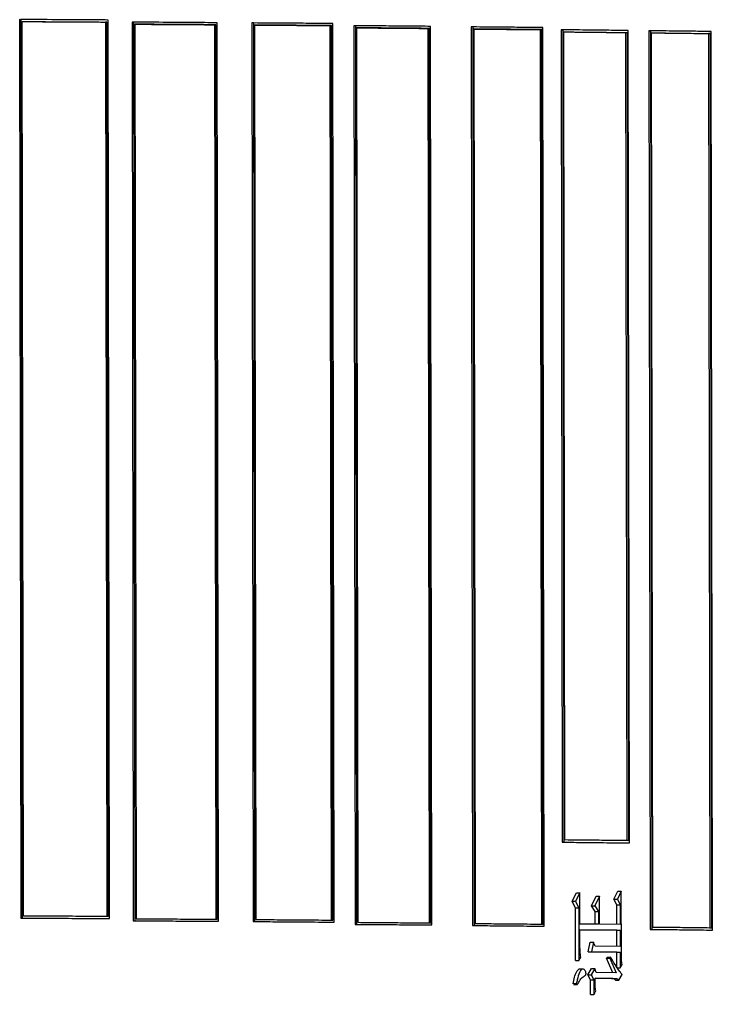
# Model space of a CAD drawing. Header units: millimetres. Extents: x 1726 to 4771, y 590 to 2743.
# Drawn here: x 3164.48 to 3181.56, y 943.93 to 967.94 of the extents above; entities that cross this region are included whole.
import ezdxf

# ---------------------------------------------------------------- set-up
doc = ezdxf.new("R2010")
doc.units = ezdxf.units.MM

msp = doc.modelspace()

# ---------------------------------------------------------------- linework, layer by layer
at = {"color": 7, "linetype": 'Continuous', "lineweight": 25}
for p, q in [((3164.481, 967.94), (3164.513, 967.941)), ((3164.481, 967.94), (3164.513, 945.808)), ((3166.635, 967.928), (3164.481, 967.94)), ((3164.513, 967.941), (3164.545, 945.808)), ((3164.58, 945.858), (3164.548, 967.89)), ((3166.602, 967.878), (3166.634, 945.846)), ((3166.635, 967.878), (3166.602, 967.878)), ((3166.635, 967.878), (3166.667, 945.846)), ((3166.701, 945.796), (3166.669, 967.928)), ((3169.317, 967.861), (3167.254, 967.874)), ((3167.254, 967.874), (3167.286, 945.742)), ((3167.288, 967.874), (3167.254, 967.874)), ((3167.288, 967.874), (3167.32, 945.742)), ((3167.321, 967.824), (3167.353, 945.792)), ((3169.285, 967.811), (3169.316, 945.779)), ((3169.285, 967.811), (3169.32, 967.811)), ((3169.351, 945.779), (3169.32, 967.811)), ((3169.384, 945.729), (3169.352, 967.861)), ((3170.29, 967.854), (3170.207, 967.855)), ((3170.207, 967.855), (3170.239, 945.722)), ((3170.243, 967.855), (3170.207, 967.855)), ((3170.243, 967.855), (3170.274, 945.723)), ((3170.274, 967.805), (3170.306, 945.773)), ((3172.131, 967.79), (3172.168, 967.791)), ((3172.2, 945.759), (3172.168, 967.791)), ((3172.231, 945.708), (3172.199, 967.841)), ((3172.131, 967.79), (3172.163, 945.758)), ((3172.839, 967.785), (3172.72, 967.786)), ((3172.72, 967.786), (3172.752, 945.654)), ((3172.757, 967.786), (3172.72, 967.786)), ((3172.757, 967.786), (3172.789, 945.654)), ((3172.788, 967.736), (3172.819, 945.704)), ((3174.545, 967.721), (3174.577, 945.689)), ((3174.545, 967.721), (3174.583, 967.721)), ((3174.615, 945.689), (3174.583, 967.721)), ((3174.644, 945.639), (3174.612, 967.771)), ((3175.731, 967.756), (3175.613, 967.757)), ((3175.613, 967.757), (3175.644, 945.624)), ((3175.652, 967.757), (3175.613, 967.757)), ((3175.652, 967.757), (3175.684, 945.625)), ((3175.68, 967.707), (3175.712, 945.675)), ((3177.31, 967.691), (3177.341, 945.658)), ((3177.31, 967.691), (3177.35, 967.691)), ((3177.382, 945.659), (3177.35, 967.691)), ((3177.408, 945.608), (3177.377, 967.741)), ((3177.826, 967.685), (3177.866, 967.686)), ((3177.826, 967.685), (3177.854, 947.676)), ((3177.903, 967.685), (3177.826, 967.685)), ((3177.866, 967.686), (3177.895, 947.676)), ((3177.921, 947.732), (3177.893, 967.636)), ((3179.414, 967.619), (3179.443, 947.715)), ((3179.414, 967.619), (3179.456, 967.619)), ((3179.456, 967.619), (3179.484, 947.716)), ((3179.509, 947.659), (3179.481, 967.669)), ((3179.989, 967.662), (3180.02, 945.53)), ((3180.034, 967.662), (3179.989, 967.662)), ((3179.989, 967.662), (3180.031, 967.662)), ((3180.031, 967.662), (3180.063, 945.53)), ((3180.087, 945.58), (3180.055, 967.612)), ((3181.502, 967.595), (3181.459, 967.594)), ((3181.459, 967.594), (3181.491, 945.562)), ((3181.502, 967.595), (3181.534, 945.563)), ((3181.557, 945.512), (3181.525, 967.644)), ((3177.854, 947.676), (3179.468, 947.659)), ((3177.895, 947.676), (3177.854, 947.676)), ((3179.468, 947.659), (3179.509, 947.659)), ((3178.096, 946.224), (3178.209, 946.428)), ((3178.29, 946.429), (3178.178, 946.224)), ((3178.292, 945.661), (3178.29, 946.429)), ((3179.129, 946.278), (3179.226, 946.471)), ((3179.31, 946.472), (3179.212, 946.278)), ((3179.226, 946.471), (3179.31, 946.472)), ((3179.312, 944.882), (3179.31, 946.472)), ((3178.181, 946.05), (3178.096, 946.224)), ((3178.096, 946.224), (3178.178, 946.224)), ((3178.178, 946.224), (3178.263, 946.05)), ((3178.573, 946.111), (3178.689, 946.347)), ((3178.771, 946.348), (3178.655, 946.111)), ((3178.772, 945.656), (3178.771, 946.348)), ((3179.129, 946.278), (3179.212, 946.278)), ((3179.2, 946.136), (3179.129, 946.278)), ((3179.212, 946.278), (3179.283, 946.137)), ((3178.263, 946.05), (3178.181, 946.05)), ((3178.183, 944.763), (3178.181, 946.05)), ((3178.263, 946.05), (3178.265, 944.763)), ((3178.573, 946.111), (3178.655, 946.111)), ((3178.662, 945.969), (3178.573, 946.111)), ((3178.655, 946.111), (3178.744, 945.97)), ((3178.662, 945.969), (3178.744, 945.97)), ((3178.662, 945.655), (3178.662, 945.969)), ((3178.744, 945.97), (3178.744, 945.656)), ((3179.2, 946.136), (3179.283, 946.137)), ((3179.2, 945.65), (3179.2, 946.136)), ((3179.283, 946.137), (3179.283, 945.65)), ((3164.513, 945.808), (3166.667, 945.796)), ((3164.545, 945.808), (3164.513, 945.808)), ((3166.667, 945.796), (3166.701, 945.796)), ((3167.286, 945.742), (3169.349, 945.729)), ((3167.286, 945.742), (3167.32, 945.742)), ((3169.349, 945.729), (3169.384, 945.729)), ((3170.239, 945.722), (3170.274, 945.723)), ((3170.239, 945.722), (3172.194, 945.708)), ((3172.194, 945.708), (3172.231, 945.708)), ((3172.752, 945.654), (3174.606, 945.638)), ((3172.752, 945.654), (3172.789, 945.654)), ((3174.606, 945.638), (3174.644, 945.639)), ((3175.644, 945.624), (3175.684, 945.625)), ((3175.644, 945.624), (3177.368, 945.608)), ((3177.368, 945.608), (3177.408, 945.608)), ((3178.744, 945.656), (3178.292, 945.661)), ((3178.292, 945.52), (3179.284, 945.51)), ((3178.292, 945.066), (3178.292, 945.52)), ((3179.201, 945.509), (3178.292, 945.519)), ((3179.283, 945.65), (3178.772, 945.656)), ((3179.201, 945.509), (3179.284, 945.51)), ((3179.201, 945.109), (3179.201, 945.509)), ((3179.284, 945.51), (3179.284, 945.109)), ((3180.02, 945.53), (3181.513, 945.512)), ((3180.063, 945.53), (3180.02, 945.53)), ((3181.513, 945.512), (3181.557, 945.512)), ((3178.491, 944.976), (3178.541, 945.213)), ((3178.541, 945.213), (3178.623, 945.214)), ((3178.623, 945.214), (3178.573, 944.976)), ((3179.284, 945.109), (3178.667, 945.116)), ((3178.183, 944.763), (3178.265, 944.763)), ((3178.265, 944.763), (3178.31, 944.849)), ((3178.491, 944.976), (3178.573, 944.976)), ((3179.201, 944.968), (3178.491, 944.976)), ((3178.573, 944.976), (3179.284, 944.969)), ((3178.961, 944.841), (3178.945, 944.819)), ((3178.945, 944.819), (3179.027, 944.82)), ((3179.104, 944.461), (3178.945, 944.819)), ((3179.044, 944.842), (3178.961, 944.841)), ((3179.044, 944.842), (3179.027, 944.82)), ((3179.027, 944.82), (3179.187, 944.461)), ((3179.201, 944.968), (3179.284, 944.969)), ((3179.202, 944.579), (3179.201, 944.968)), ((3179.284, 944.969), (3179.285, 944.579)), ((3178.349, 944.551), (3178.267, 944.551)), ((3178.486, 944.413), (3178.575, 944.564)), ((3178.657, 944.564), (3178.568, 944.414)), ((3178.575, 944.564), (3178.657, 944.564)), ((3178.691, 944.467), (3178.657, 944.564)), ((3179.202, 944.579), (3179.285, 944.579)), ((3179.285, 944.579), (3179.328, 944.665)), ((3178.486, 944.413), (3178.568, 944.414)), ((3178.553, 944.283), (3178.486, 944.413)), ((3178.553, 944.283), (3178.635, 944.283)), ((3178.553, 943.926), (3178.553, 944.283)), ((3178.568, 944.414), (3178.635, 944.283)), ((3178.635, 944.283), (3178.636, 943.926)), ((3178.663, 944.326), (3179.154, 944.321)), ((3178.663, 944.229), (3178.663, 944.326)), ((3179.071, 944.321), (3178.663, 944.325)), ((3179.187, 944.461), (3178.691, 944.467)), ((3179.071, 944.321), (3179.154, 944.321)), ((3179.253, 944.277), (3179.329, 944.417)), ((3178.203, 944.191), (3178.122, 944.19)), ((3178.144, 944.168), (3178.226, 944.169)), ((3178.553, 943.926), (3178.636, 943.926))]:
    msp.add_line(p, q, dxfattribs=at)
at = {"color": 7, "linetype": 'Continuous', "lineweight": 25, "flags": 128}
for points in [[(3178.209, 946.428), (3178.25, 946.428), (3178.29, 946.429)], [(3178.689, 946.347), (3178.73, 946.348), (3178.771, 946.348)], [(3179.17, 944.276), (3179.191, 944.276), (3179.212, 944.276), (3179.253, 944.277)]]:
    msp.add_lwpolyline(points, dxfattribs=at)
at = {"color": 7, "linetype": 'Continuous', "lineweight": 25}
for points, knots in [([(3166.669, 967.928), (3166.456, 967.929), (3166.031, 967.932), (3165.313, 967.936), (3164.804, 967.939), (3164.513, 967.941)], [0, 0, 0, 0, 0.300082, 0.600163, 1, 1, 1, 1]), ([(3164.548, 967.89), (3164.766, 967.889), (3165.203, 967.887), (3165.9, 967.883), (3166.374, 967.88), (3166.635, 967.878)], [0, 0, 0, 0, 0.3099213, 0.6198426, 1, 1, 1, 1]), ([(3164.548, 967.89), (3164.714, 967.889), (3165.055, 967.887), (3165.743, 967.883), (3166.258, 967.88), (3166.602, 967.878)], [0, 0, 0, 0, 0.23849, 0.492386, 1, 1, 1, 1]), ([(3169.352, 967.861), (3169.148, 967.862), (3168.741, 967.865), (3168.055, 967.87), (3167.567, 967.873), (3167.288, 967.874)], [0, 0, 0, 0, 0.300082, 0.600163, 1, 1, 1, 1]), ([(3169.32, 967.811), (3169.116, 967.813), (3168.709, 967.815), (3168.044, 967.82), (3167.578, 967.823), (3167.321, 967.824)], [0, 0, 0, 0, 0.309921, 0.619843, 1, 1, 1, 1]), ([(3167.321, 967.824), (3167.479, 967.823), (3167.805, 967.821), (3168.463, 967.816), (3168.956, 967.813), (3169.285, 967.811)], [0, 0, 0, 0, 0.237292, 0.491587, 1, 1, 1, 1]), ([(3172.199, 967.841), (3172.006, 967.842), (3171.621, 967.845), (3170.97, 967.85), (3170.507, 967.853), (3170.243, 967.855)], [0, 0, 0, 0, 0.300082, 0.600163, 1, 1, 1, 1]), ([(3172.168, 967.791), (3171.976, 967.792), (3171.59, 967.795), (3170.96, 967.8), (3170.518, 967.803), (3170.274, 967.805)], [0, 0, 0, 0, 0.309921, 0.619843, 1, 1, 1, 1]), ([(3170.274, 967.804), (3170.423, 967.803), (3170.731, 967.801), (3171.353, 967.796), (3171.82, 967.793), (3172.131, 967.79)], [0, 0, 0, 0, 0.235817, 0.490603, 1, 1, 1, 1]), ([(3174.612, 967.771), (3174.43, 967.773), (3174.065, 967.776), (3173.449, 967.781), (3173.009, 967.784), (3172.757, 967.786)], [0, 0, 0, 0, 0.300082, 0.600163, 1, 1, 1, 1]), ([(3174.583, 967.721), (3174.401, 967.723), (3174.036, 967.726), (3173.439, 967.731), (3173.019, 967.734), (3172.788, 967.736)], [0, 0, 0, 0, 0.309921, 0.619843, 1, 1, 1, 1]), ([(3172.788, 967.735), (3172.927, 967.734), (3173.219, 967.732), (3173.808, 967.727), (3174.25, 967.723), (3174.545, 967.721)], [0, 0, 0, 0, 0.234344, 0.489622, 1, 1, 1, 1]), ([(3177.377, 967.741), (3177.208, 967.742), (3176.869, 967.746), (3176.296, 967.751), (3175.886, 967.755), (3175.652, 967.757)], [0, 0, 0, 0, 0.300082, 0.600163, 1, 1, 1, 1]), ([(3177.35, 967.691), (3177.181, 967.693), (3176.842, 967.696), (3176.287, 967.701), (3175.895, 967.705), (3175.68, 967.707)], [0, 0, 0, 0, 0.309921, 0.619843, 1, 1, 1, 1]), ([(3175.68, 967.706), (3175.809, 967.705), (3176.079, 967.702), (3176.626, 967.697), (3177.036, 967.693), (3177.31, 967.691)], [0, 0, 0, 0, 0.2323, 0.488259, 1, 1, 1, 1]), ([(3179.481, 967.669), (3179.323, 967.67), (3179.007, 967.674), (3178.47, 967.68), (3178.086, 967.684), (3177.866, 967.686)], [0, 0, 0, 0, 0.300082, 0.600163, 1, 1, 1, 1]), ([(3177.893, 967.636), (3178.058, 967.634), (3178.387, 967.63), (3178.909, 967.625), (3179.262, 967.621), (3179.456, 967.619)], [0, 0, 0, 0, 0.309921, 0.619842, 1, 1, 1, 1]), ([(3177.893, 967.635), (3178.012, 967.634), (3178.265, 967.631), (3178.775, 967.626), (3179.159, 967.621), (3179.414, 967.619)], [0, 0, 0, 0, 0.230376, 0.486977, 1, 1, 1, 1]), ([(3181.525, 967.644), (3181.38, 967.646), (3181.088, 967.65), (3180.591, 967.656), (3180.235, 967.66), (3180.031, 967.662)], [0, 0, 0, 0, 0.3000816, 0.6001632, 1, 1, 1, 1]), ([(3180.055, 967.612), (3180.208, 967.61), (3180.514, 967.607), (3180.998, 967.601), (3181.323, 967.597), (3181.502, 967.595)], [0, 0, 0, 0, 0.309921, 0.619843, 1, 1, 1, 1]), ([(3180.055, 967.611), (3180.165, 967.61), (3180.397, 967.607), (3180.869, 967.602), (3181.223, 967.597), (3181.459, 967.594)], [0, 0, 0, 0, 0.228048, 0.485425, 1, 1, 1, 1]), ([(3177.895, 947.676), (3178.06, 947.675), (3178.39, 947.671), (3178.93, 947.666), (3179.299, 947.661), (3179.509, 947.659)], [0, 0, 0, 0, 0.300081, 0.600162, 1, 1, 1, 1]), ([(3179.484, 947.716), (3179.326, 947.717), (3179.01, 947.721), (3178.49, 947.726), (3178.123, 947.73), (3177.921, 947.732)], [0, 0, 0, 0, 0.309921, 0.619841, 1, 1, 1, 1]), ([(3164.545, 945.808), (3164.764, 945.807), (3165.201, 945.805), (3165.92, 945.801), (3166.417, 945.798), (3166.701, 945.796)], [0, 0, 0, 0, 0.3000809, 0.6001618, 1, 1, 1, 1]), ([(3166.667, 945.846), (3166.454, 945.847), (3166.029, 945.85), (3165.334, 945.854), (3164.848, 945.857), (3164.58, 945.858)], [0, 0, 0, 0, 0.309921, 0.619841, 1, 1, 1, 1]), ([(3167.32, 945.742), (3167.529, 945.741), (3167.948, 945.738), (3168.637, 945.734), (3169.112, 945.731), (3169.384, 945.729)], [0, 0, 0, 0, 0.300081, 0.600162, 1, 1, 1, 1]), ([(3167.353, 945.792), (3167.562, 945.791), (3167.981, 945.788), (3168.648, 945.784), (3169.102, 945.781), (3169.351, 945.779)], [0, 0, 0, 0, 0.309921, 0.619841, 1, 1, 1, 1]), ([(3170.274, 945.723), (3170.473, 945.721), (3170.871, 945.719), (3171.524, 945.714), (3171.974, 945.71), (3172.231, 945.708)], [0, 0, 0, 0, 0.300081, 0.600162, 1, 1, 1, 1]), ([(3170.306, 945.773), (3170.505, 945.771), (3170.902, 945.768), (3171.534, 945.764), (3171.964, 945.76), (3172.2, 945.759)], [0, 0, 0, 0, 0.309921, 0.619841, 1, 1, 1, 1]), ([(3172.819, 945.704), (3173.008, 945.702), (3173.385, 945.699), (3173.985, 945.694), (3174.391, 945.691), (3174.615, 945.689)], [0, 0, 0, 0, 0.309921, 0.619841, 1, 1, 1, 1]), ([(3172.789, 945.654), (3172.978, 945.653), (3173.356, 945.65), (3173.975, 945.644), (3174.401, 945.641), (3174.644, 945.639)], [0, 0, 0, 0, 0.300081, 0.600162, 1, 1, 1, 1]), ([(3175.684, 945.625), (3175.86, 945.623), (3176.211, 945.62), (3176.788, 945.615), (3177.183, 945.611), (3177.408, 945.608)], [0, 0, 0, 0, 0.300081, 0.600162, 1, 1, 1, 1]), ([(3175.712, 945.675), (3175.887, 945.673), (3176.239, 945.67), (3176.797, 945.664), (3177.174, 945.661), (3177.382, 945.659)], [0, 0, 0, 0, 0.309921, 0.619841, 1, 1, 1, 1]), ([(3180.063, 945.53), (3180.216, 945.528), (3180.522, 945.525), (3181.022, 945.519), (3181.362, 945.515), (3181.557, 945.512)], [0, 0, 0, 0, 0.300081, 0.600162, 1, 1, 1, 1]), ([(3181.534, 945.563), (3181.388, 945.564), (3181.096, 945.568), (3180.615, 945.574), (3180.274, 945.578), (3180.087, 945.58)], [0, 0, 0, 0, 0.309921, 0.619841, 1, 1, 1, 1]), ([(3178.31, 944.849), (3178.304, 944.889), (3178.294, 944.96), (3178.293, 945.034), (3178.292, 945.066)], [0, 0, 0, 0, 0.558835, 1, 1, 1, 1]), ([(3178.667, 945.116), (3178.661, 945.129), (3178.651, 945.152), (3178.636, 945.184), (3178.627, 945.204), (3178.623, 945.214)], [0, 0, 0, 0, 0.400149, 0.700074, 1, 1, 1, 1]), ([(3179.329, 944.417), (3179.31, 944.441), (3179.25, 944.517), (3179.158, 944.666), (3179.082, 944.783), (3179.044, 944.842)], [0, 0, 0, 0, 0.1905226, 0.5951109, 1, 1, 1, 1]), ([(3179.328, 944.665), (3179.323, 944.705), (3179.313, 944.776), (3179.312, 944.85), (3179.312, 944.882)], [0, 0, 0, 0, 0.558835, 1, 1, 1, 1]), ([(3178.122, 944.19), (3178.133, 944.243), (3178.155, 944.351), (3178.194, 944.469), (3178.236, 944.531), (3178.257, 944.544), (3178.267, 944.551)], [0, 0, 0, 0, 0.375106, 0.753309, 0.876362, 1, 1, 1, 1]), ([(3178.226, 944.169), (3178.249, 944.208), (3178.292, 944.281), (3178.352, 944.36), (3178.398, 944.378), (3178.42, 944.393), (3178.432, 944.408), (3178.439, 944.422), (3178.441, 944.438), (3178.44, 944.459), (3178.432, 944.488), (3178.416, 944.52), (3178.393, 944.543), (3178.369, 944.556), (3178.343, 944.552), (3178.312, 944.524), (3178.263, 944.444), (3178.23, 944.32), (3178.21, 944.223), (3178.203, 944.191)], [0, 0, 0, 0, 0.149443, 0.274042, 0.333076, 0.362754, 0.385188, 0.398021, 0.410985, 0.42602, 0.45239, 0.493257, 0.533496, 0.57286, 0.60517, 0.651682, 0.729284, 0.908686, 1, 1, 1, 1]), ([(3179.17, 944.276), (3179.159, 944.287), (3179.143, 944.304), (3179.116, 944.314), (3179.094, 944.319), (3179.079, 944.32), (3179.071, 944.321)], [0, 0, 0, 0, 0.3429, 0.562848, 0.781389, 1, 1, 1, 1]), ([(3179.154, 944.321), (3179.166, 944.32), (3179.185, 944.319), (3179.211, 944.311), (3179.233, 944.299), (3179.246, 944.284), (3179.253, 944.277)], [0, 0, 0, 0, 0.337489, 0.556536, 0.776867, 1, 1, 1, 1]), ([(3178.203, 944.191), (3178.207, 944.187), (3178.215, 944.18), (3178.222, 944.172), (3178.226, 944.169)], [0, 0, 0, 0, 0.5, 1, 1, 1, 1]), ([(3178.68, 944.013), (3178.675, 944.052), (3178.665, 944.124), (3178.664, 944.197), (3178.663, 944.229)], [0, 0, 0, 0, 0.558839, 1, 1, 1, 1]), ([(3178.636, 943.926), (3178.642, 943.939), (3178.653, 943.959), (3178.667, 943.988), (3178.676, 944.004), (3178.68, 944.013)], [0, 0, 0, 0, 0.42835, 0.71417, 1, 1, 1, 1])]:
    msp.add_open_spline(points, degree=3, knots=knots, dxfattribs=at)

doc.saveas('drawing.dxf')
